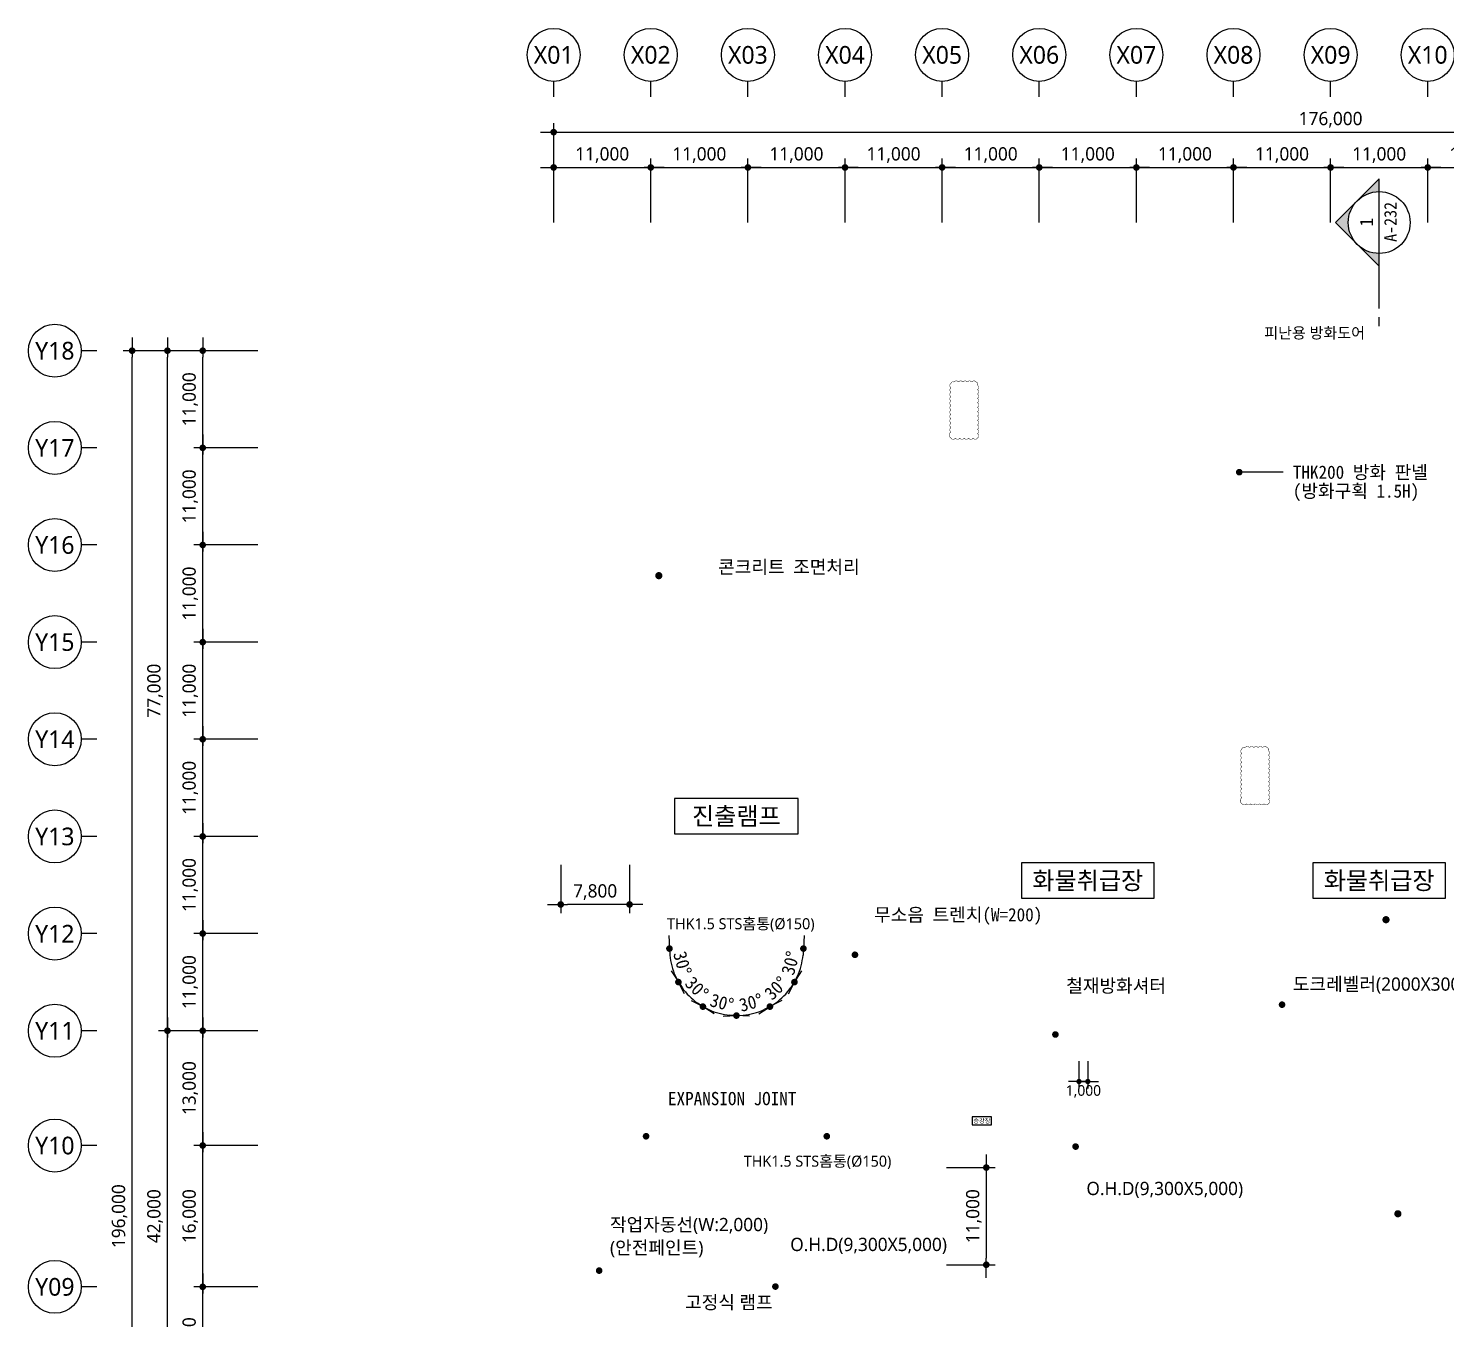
# Model space of a CAD drawing. Header units: millimetres. Extents: x 3546612 to 5615882, y 547008 to 3162891.
# Drawn here: x 3966612 to 4127141, y 2422788 to 2568891 of the extents above; entities that cross this region are included whole.
import ezdxf
from ezdxf.enums import TextEntityAlignment as Align

# ---------------------------------------------------------------- set-up
doc = ezdxf.new("R2010")
doc.units = ezdxf.units.MM
for name, color, linetype, lineweight in [('A-AXIS-BUBL', 7, 'Continuous', 25), ('A-DIMS', 7, 'Continuous', 25), ('A-MKXS-LEAD', 7, 'Continuous', 25), ('A-MKXS-MAK1', 3, 'Continuous', 25), ('A-MKXS-TEXT1', 3, 'Continuous', 25), ('A-MKXS-TEXT2', 7, 'Continuous', 25), ('A-XXXX-TXT2', 3, 'Continuous', 25), ('REV-202205', 20, 'Continuous', 25)]:
    doc.layers.add(name, color=color, linetype=linetype, lineweight=lineweight)
doc.styles.add('HY울릉도L', font='')
doc.styles.add('XR-평면도$0$맑은 고딕', font='malgun.ttf')
doc.styles.add('돋움', font='')
doc.styles.add('돋움체', font='')
doc.styles.add('맑은고딕', font='malgun.ttf')
doc.styles.get('HY울릉도L').set_extended_font_data('HYwulM')
doc.styles.get('돋움').set_extended_font_data('DotumChe')
doc.styles.get('돋움체').set_extended_font_data('DotumChe')
doc.dimstyles.new('CDIM', dxfattribs={"dimtxt": 3, "dimasz": 1.5, "dimexe": 2, "dimexo": 1, "dimgap": 1, "dimtad": 1, "dimdec": 0, "dimrnd": 0.5, "dimzin": 0, "dimdsep": 32, "dimlunit": 6, "dimtxsty": 'HY울릉도L', "dimblk1": '_CIDOT', "dimblk2": '_CIDOT', "dimsah": 1, "dimcen": 5.5, "dimclrd": 2, "dimclre": 2, "dimclrt": 7, "dimadec": 0, "dimazin": 0, "dimtfac": 1, "dimtdec": 0, "dimtix": 1, "dimtmove": 2, "dimatfit": 1, "dimldrblk": '_CIDOT', "dimfxl": 1, "dimtolj": 1, "dimtzin": 0, "dimlwd": -1, "dimarcsym": 0})

# ---------------------------------------------------------------- blocks, each defined once
blk = doc.blocks.new('글_진출램프')
at = {"layer": 'A-XXXX-TXT2', "color": 0}
blk.add_lwpolyline([(-7000, -1997), (7000, -1997), (7000, 2003), (-7000, 2003)], close=True, dxfattribs=at)
at = {"layer": 'A-XXXX-TXT2', "style": '맑은고딕'}
blk.add_text('진출램프', height=2000, dxfattribs=at).set_placement((0, 3), align=Align.MIDDLE_CENTER)
blk = doc.blocks.new('_CIDOT')
at = {"color": 0, "linetype": 'ByBlock'}
blk.add_line((2, 0), (-1, 0), dxfattribs=at)
at = {"color": 0, "linetype": 'ByBlock', "const_width": 0.5}
blk.add_lwpolyline([(-0.25, 0, 1), (0.25, 0, 1)], format="xyb", close=True, dxfattribs=at)
blk = doc.blocks.new('*D249')
at = {"layer": 'A-DIMS', "lineweight": -2, "transparency": 16777216}
for p, q in [((4026912, 2474191), (4026912, 2468691)), ((4034712, 2474191), (4034712, 2468691))]:
    blk.add_line(p, q, dxfattribs=at)
at = {"layer": 'A-DIMS', "transparency": 16777216}
blk.add_line((4033962, 2469691), (4027662, 2469691), dxfattribs=at)
at = {"layer": 'A-DIMS', "transparency": 16777216, "xscale": 750, "yscale": 750, "zscale": 750}
for p, rotation in [((4026912, 2469691), 179.9999710073349), ((4034712, 2469691), 359.9999710073349)]:
    blk.add_blockref('_CIDOT', p, dxfattribs=dict(at, rotation=rotation))
at = {"layer": 'A-DIMS', "color": 3, "transparency": 16777216, "insert": (4030812, 2471092), "char_height": 1500, "attachment_point": 5, "rotation": 359.99997, "style": '맑은고딕'}
blk.add_mtext('\\A1;7,800', dxfattribs=at)
blk = doc.blocks.new('*D251')
at = {"layer": 'A-DIMS', "lineweight": -2, "transparency": 16777216}
for p, q in [((4085612, 2451940), (4085612, 2448840)), ((4086612, 2451940), (4086612, 2448840))]:
    blk.add_line(p, q, dxfattribs=at)
at = {"layer": 'A-DIMS', "transparency": 16777216}
for p, q in [((4085012, 2449640), (4084412, 2449640)), ((4086612, 2449640), (4085612, 2449640)), ((4087212, 2449640), (4087812, 2449640))]:
    blk.add_line(p, q, dxfattribs=at)
at = {"layer": 'A-DIMS', "transparency": 16777216, "xscale": 600, "yscale": 600, "zscale": 600}
blk.add_blockref('_CIDOT', (4085612, 2449640), dxfattribs=at)
at = {"layer": 'A-DIMS', "transparency": 16777216, "xscale": 600, "yscale": 600, "zscale": 600, "rotation": 180}
blk.add_blockref('_CIDOT', (4086612, 2449640), dxfattribs=at)
at = {"layer": 'A-DIMS', "color": 3, "transparency": 16777216, "insert": (4086112, 2448516), "char_height": 1200, "attachment_point": 5, "style": '맑은고딕'}
blk.add_mtext('\\A1;1,000', dxfattribs=at)
blk = doc.blocks.new('*D254')
at = {"layer": 'A-DIMS', "transparency": 16777216}
blk.add_arc((4046812, 2464691), 7587, 305.666, 324.334, dxfattribs=at)
at = {"layer": 'A-DIMS', "transparency": 16777216, "xscale": 750, "yscale": 750, "zscale": 750}
for p, rotation in [((4053383, 2460898), 57.16699755167527), ((4050605, 2458120), 212.8330024483249)]:
    blk.add_blockref('_CIDOT', p, dxfattribs=dict(at, rotation=rotation))
at = {"layer": 'A-DIMS', "color": 3, "transparency": 16777216, "insert": (4051292, 2460211), "char_height": 1500, "attachment_point": 5, "rotation": 45, "style": '돋움'}
blk.add_mtext('\\A1;30°', dxfattribs=at)
blk = doc.blocks.new('*D255')
at = {"layer": 'A-DIMS', "transparency": 16777216}
blk.add_arc((4046812, 2464691), 7587, 335.666, 354.334, dxfattribs=at)
at = {"layer": 'A-DIMS', "transparency": 16777216, "xscale": 750, "yscale": 750, "zscale": 750}
for p, rotation in [((4054399, 2464691), 87.16699788413497), ((4053383, 2460898), 242.8330021158661)]:
    blk.add_blockref('_CIDOT', p, dxfattribs=dict(at, rotation=rotation))
at = {"layer": 'A-DIMS', "color": 3, "transparency": 16777216, "insert": (4052932, 2463051), "char_height": 1500, "attachment_point": 5, "rotation": 75, "style": '돋움'}
blk.add_mtext('\\A1;30°', dxfattribs=at)
blk = doc.blocks.new('*D256')
at = {"layer": 'A-DIMS', "transparency": 16777216}
blk.add_arc((4046812, 2464691), 7587, 275.666, 294.334, dxfattribs=at)
at = {"layer": 'A-DIMS', "transparency": 16777216, "xscale": 750, "yscale": 750, "zscale": 750}
for p, rotation in [((4050605, 2458120), 27.16699755167522), ((4046812, 2457104), 182.8330024483249)]:
    blk.add_blockref('_CIDOT', p, dxfattribs=dict(at, rotation=rotation))
at = {"layer": 'A-DIMS', "color": 3, "transparency": 16777216, "insert": (4048452, 2458571), "char_height": 1500, "attachment_point": 5, "rotation": 15, "style": '돋움'}
blk.add_mtext('\\A1;30°', dxfattribs=at)
blk = doc.blocks.new('*D257')
at = {"layer": 'A-DIMS', "transparency": 16777216}
blk.add_arc((4046812, 2464691), 7587, 215.666, 234.334, dxfattribs=at)
at = {"layer": 'A-DIMS', "transparency": 16777216, "xscale": 750, "yscale": 750, "zscale": 750}
for p, rotation in [((4040241, 2460898), 122.8330024483245), ((4043018, 2458120), 327.1669975516754)]:
    blk.add_blockref('_CIDOT', p, dxfattribs=dict(at, rotation=rotation))
at = {"layer": 'A-DIMS', "color": 3, "transparency": 16777216, "insert": (4042331, 2460211), "char_height": 1500, "attachment_point": 5, "rotation": 315, "style": '돋움'}
blk.add_mtext('\\A1;30°', dxfattribs=at)
blk = doc.blocks.new('*D258')
at = {"layer": 'A-DIMS', "transparency": 16777216}
blk.add_arc((4046812, 2464691), 7587, 185.666, 204.334, dxfattribs=at)
at = {"layer": 'A-DIMS', "transparency": 16777216, "xscale": 750, "yscale": 750, "zscale": 750}
for p, rotation in [((4039225, 2464691), 92.8330021158649), ((4040241, 2460898), 297.1669978841339)]:
    blk.add_blockref('_CIDOT', p, dxfattribs=dict(at, rotation=rotation))
at = {"layer": 'A-DIMS', "color": 3, "transparency": 16777216, "insert": (4040691, 2463051), "char_height": 1500, "attachment_point": 5, "rotation": 285, "style": '돋움'}
blk.add_mtext('\\A1;30°', dxfattribs=at)
blk = doc.blocks.new('*D259')
at = {"layer": 'A-DIMS', "transparency": 16777216}
blk.add_arc((4046812, 2464691), 7587, 245.666, 264.334, dxfattribs=at)
at = {"layer": 'A-DIMS', "transparency": 16777216, "xscale": 750, "yscale": 750, "zscale": 750}
for p, rotation in [((4043018, 2458120), 152.8330024483258), ((4046812, 2457104), 357.1669975516753)]:
    blk.add_blockref('_CIDOT', p, dxfattribs=dict(at, rotation=rotation))
at = {"layer": 'A-DIMS', "color": 3, "transparency": 16777216, "insert": (4045172, 2458571), "char_height": 1500, "attachment_point": 5, "rotation": 345, "style": '돋움'}
blk.add_mtext('\\A1;30°', dxfattribs=at)
blk = doc.blocks.new('*D15')
at = {"layer": 'A-DIMS', "lineweight": -2, "transparency": 16777216}
for p, q in [((93193, 135121), (85943, 135121)), ((93193, 122121), (85943, 122121))]:
    blk.add_line(p, q, dxfattribs=at)
at = {"layer": 'A-DIMS', "transparency": 16777216}
blk.add_line((86943, 122871), (86943, 134371), dxfattribs=at)
at = {"layer": 'A-DIMS', "transparency": 16777216, "xscale": 750, "yscale": 750, "zscale": 750}
for p, rotation in [((86943, 135121), 90), ((86943, 122121), 270)]:
    blk.add_blockref('_CIDOT', p, dxfattribs=dict(at, rotation=rotation))
at = {"layer": 'A-DIMS', "color": 3, "transparency": 16777216, "insert": (85538, 128621), "char_height": 1500, "attachment_point": 5, "rotation": 90, "style": '맑은고딕'}
blk.add_mtext('\\A1;13,000', dxfattribs=at)
blk = doc.blocks.new('*D16')
at = {"layer": 'A-DIMS', "lineweight": -2, "transparency": 16777216}
for p, q in [((93193, 151121), (85943, 151121)), ((93193, 135121), (85943, 135121))]:
    blk.add_line(p, q, dxfattribs=at)
at = {"layer": 'A-DIMS', "transparency": 16777216}
blk.add_line((86943, 135871), (86943, 150371), dxfattribs=at)
at = {"layer": 'A-DIMS', "transparency": 16777216, "xscale": 750, "yscale": 750, "zscale": 750}
for p, rotation in [((86943, 151121), 90), ((86943, 135121), 270)]:
    blk.add_blockref('_CIDOT', p, dxfattribs=dict(at, rotation=rotation))
at = {"layer": 'A-DIMS', "color": 3, "transparency": 16777216, "insert": (85538, 143121), "char_height": 1500, "attachment_point": 5, "rotation": 90, "style": '맑은고딕'}
blk.add_mtext('\\A1;16,000', dxfattribs=at)
blk = doc.blocks.new('*D17')
at = {"layer": 'A-DIMS', "lineweight": -2, "transparency": 16777216}
for p, q in [((93193, 164121), (85943, 164121)), ((93193, 151121), (85943, 151121))]:
    blk.add_line(p, q, dxfattribs=at)
at = {"layer": 'A-DIMS', "transparency": 16777216}
blk.add_line((86943, 151871), (86943, 163371), dxfattribs=at)
at = {"layer": 'A-DIMS', "transparency": 16777216, "xscale": 750, "yscale": 750, "zscale": 750}
for p, rotation in [((86943, 164121), 90), ((86943, 151121), 270)]:
    blk.add_blockref('_CIDOT', p, dxfattribs=dict(at, rotation=rotation))
at = {"layer": 'A-DIMS', "color": 3, "transparency": 16777216, "insert": (85538, 157621), "char_height": 1500, "attachment_point": 5, "rotation": 90, "style": '맑은고딕'}
blk.add_mtext('\\A1;13,000', dxfattribs=at)
blk = doc.blocks.new('*D18')
at = {"layer": 'A-DIMS', "lineweight": -2, "transparency": 16777216}
for p, q in [((93193, 175121), (85943, 175121)), ((93193, 164121), (85943, 164121))]:
    blk.add_line(p, q, dxfattribs=at)
at = {"layer": 'A-DIMS', "transparency": 16777216}
blk.add_line((86943, 164871), (86943, 174371), dxfattribs=at)
at = {"layer": 'A-DIMS', "transparency": 16777216, "xscale": 750, "yscale": 750, "zscale": 750}
for p, rotation in [((86943, 175121), 90), ((86943, 164121), 270)]:
    blk.add_blockref('_CIDOT', p, dxfattribs=dict(at, rotation=rotation))
at = {"layer": 'A-DIMS', "color": 3, "transparency": 16777216, "insert": (85538, 169621), "char_height": 1500, "attachment_point": 5, "rotation": 90, "style": '맑은고딕'}
blk.add_mtext('\\A1;11,000', dxfattribs=at)
blk = doc.blocks.new('*D19')
at = {"layer": 'A-DIMS', "lineweight": -2, "transparency": 16777216}
for p, q in [((93193, 186121), (85943, 186121)), ((93193, 175121), (85943, 175121))]:
    blk.add_line(p, q, dxfattribs=at)
at = {"layer": 'A-DIMS', "transparency": 16777216}
blk.add_line((86943, 175871), (86943, 185371), dxfattribs=at)
at = {"layer": 'A-DIMS', "transparency": 16777216, "xscale": 750, "yscale": 750, "zscale": 750}
for p, rotation in [((86943, 186121), 90), ((86943, 175121), 270)]:
    blk.add_blockref('_CIDOT', p, dxfattribs=dict(at, rotation=rotation))
at = {"layer": 'A-DIMS', "color": 3, "transparency": 16777216, "insert": (85538, 180621), "char_height": 1500, "attachment_point": 5, "rotation": 90, "style": '맑은고딕'}
blk.add_mtext('\\A1;11,000', dxfattribs=at)
blk = doc.blocks.new('*D20')
at = {"layer": 'A-DIMS', "lineweight": -2, "transparency": 16777216}
for p, q in [((93193, 197121), (85943, 197121)), ((93193, 186121), (85943, 186121))]:
    blk.add_line(p, q, dxfattribs=at)
at = {"layer": 'A-DIMS', "transparency": 16777216}
blk.add_line((86943, 186871), (86943, 196371), dxfattribs=at)
at = {"layer": 'A-DIMS', "transparency": 16777216, "xscale": 750, "yscale": 750, "zscale": 750}
for p, rotation in [((86943, 197121), 90), ((86943, 186121), 270)]:
    blk.add_blockref('_CIDOT', p, dxfattribs=dict(at, rotation=rotation))
at = {"layer": 'A-DIMS', "color": 3, "transparency": 16777216, "insert": (85538, 191621), "char_height": 1500, "attachment_point": 5, "rotation": 90, "style": '맑은고딕'}
blk.add_mtext('\\A1;11,000', dxfattribs=at)
blk = doc.blocks.new('*D21')
at = {"layer": 'A-DIMS', "lineweight": -2, "transparency": 16777216}
for p, q in [((93193, 208121), (85943, 208121)), ((93193, 197121), (85943, 197121))]:
    blk.add_line(p, q, dxfattribs=at)
at = {"layer": 'A-DIMS', "transparency": 16777216}
blk.add_line((86943, 197871), (86943, 207371), dxfattribs=at)
at = {"layer": 'A-DIMS', "transparency": 16777216, "xscale": 750, "yscale": 750, "zscale": 750}
for p, rotation in [((86943, 208121), 90), ((86943, 197121), 270)]:
    blk.add_blockref('_CIDOT', p, dxfattribs=dict(at, rotation=rotation))
at = {"layer": 'A-DIMS', "color": 3, "transparency": 16777216, "insert": (85538, 202621), "char_height": 1500, "attachment_point": 5, "rotation": 90, "style": '맑은고딕'}
blk.add_mtext('\\A1;11,000', dxfattribs=at)
blk = doc.blocks.new('*D22')
at = {"layer": 'A-DIMS', "lineweight": -2, "transparency": 16777216}
for p, q in [((93193, 219121), (85943, 219121)), ((93193, 208121), (85943, 208121))]:
    blk.add_line(p, q, dxfattribs=at)
at = {"layer": 'A-DIMS', "transparency": 16777216}
blk.add_line((86943, 208871), (86943, 218371), dxfattribs=at)
at = {"layer": 'A-DIMS', "transparency": 16777216, "xscale": 750, "yscale": 750, "zscale": 750}
for p, rotation in [((86943, 219121), 90), ((86943, 208121), 270)]:
    blk.add_blockref('_CIDOT', p, dxfattribs=dict(at, rotation=rotation))
at = {"layer": 'A-DIMS', "color": 3, "transparency": 16777216, "insert": (85538, 213621), "char_height": 1500, "attachment_point": 5, "rotation": 90, "style": '맑은고딕'}
blk.add_mtext('\\A1;11,000', dxfattribs=at)
blk = doc.blocks.new('*D23')
at = {"layer": 'A-DIMS', "lineweight": -2, "transparency": 16777216}
for p, q in [((93193, 230121), (85943, 230121)), ((93193, 219121), (85943, 219121))]:
    blk.add_line(p, q, dxfattribs=at)
at = {"layer": 'A-DIMS', "transparency": 16777216}
blk.add_line((86943, 219871), (86943, 229371), dxfattribs=at)
at = {"layer": 'A-DIMS', "transparency": 16777216, "xscale": 750, "yscale": 750, "zscale": 750}
for p, rotation in [((86943, 230121), 90), ((86943, 219121), 270)]:
    blk.add_blockref('_CIDOT', p, dxfattribs=dict(at, rotation=rotation))
at = {"layer": 'A-DIMS', "color": 3, "transparency": 16777216, "insert": (85538, 224621), "char_height": 1500, "attachment_point": 5, "rotation": 90, "style": '맑은고딕'}
blk.add_mtext('\\A1;11,000', dxfattribs=at)
blk = doc.blocks.new('*D24')
at = {"layer": 'A-DIMS', "lineweight": -2, "transparency": 16777216}
for p, q in [((93193, 241121), (85943, 241121)), ((93193, 230121), (85943, 230121))]:
    blk.add_line(p, q, dxfattribs=at)
at = {"layer": 'A-DIMS', "transparency": 16777216}
blk.add_line((86943, 230871), (86943, 240371), dxfattribs=at)
at = {"layer": 'A-DIMS', "transparency": 16777216, "xscale": 750, "yscale": 750, "zscale": 750}
for p, rotation in [((86943, 241121), 90), ((86943, 230121), 270)]:
    blk.add_blockref('_CIDOT', p, dxfattribs=dict(at, rotation=rotation))
at = {"layer": 'A-DIMS', "color": 3, "transparency": 16777216, "insert": (85538, 235621), "char_height": 1500, "attachment_point": 5, "rotation": 90, "style": '맑은고딕'}
blk.add_mtext('\\A1;11,000', dxfattribs=at)
blk = doc.blocks.new('*D26')
at = {"layer": 'A-DIMS', "lineweight": -2, "transparency": 16777216}
for p, q in [((93193, 241121), (77943, 241121)), ((93193, 45121), (77943, 45121))]:
    blk.add_line(p, q, dxfattribs=at)
at = {"layer": 'A-DIMS', "transparency": 16777216}
blk.add_line((78943, 45871), (78943, 240371), dxfattribs=at)
at = {"layer": 'A-DIMS', "transparency": 16777216, "xscale": 750, "yscale": 750, "zscale": 750}
for p, rotation in [((78943, 241121), 90), ((78943, 45121), 270)]:
    blk.add_blockref('_CIDOT', p, dxfattribs=dict(at, rotation=rotation))
at = {"layer": 'A-DIMS', "color": 3, "transparency": 16777216, "insert": (77538, 143121), "char_height": 1500, "attachment_point": 5, "rotation": 90, "style": '맑은고딕'}
blk.add_mtext('\\A1;196,000', dxfattribs=at)
blk = doc.blocks.new('*D28')
at = {"layer": 'A-DIMS', "lineweight": -2, "transparency": 16777216}
for p, q in [((93193, 164121), (81943, 164121)), ((93193, 122121), (81943, 122121))]:
    blk.add_line(p, q, dxfattribs=at)
at = {"layer": 'A-DIMS', "transparency": 16777216}
blk.add_line((82943, 122871), (82943, 163371), dxfattribs=at)
at = {"layer": 'A-DIMS', "transparency": 16777216, "xscale": 750, "yscale": 750, "zscale": 750}
for p, rotation in [((82943, 164121), 90), ((82943, 122121), 270)]:
    blk.add_blockref('_CIDOT', p, dxfattribs=dict(at, rotation=rotation))
at = {"layer": 'A-DIMS', "color": 3, "transparency": 16777216, "insert": (81542, 143121), "char_height": 1500, "attachment_point": 5, "rotation": 90, "style": '맑은고딕'}
blk.add_mtext('\\A1;42,000', dxfattribs=at)
blk = doc.blocks.new('*D29')
at = {"layer": 'A-DIMS', "lineweight": -2, "transparency": 16777216}
for p, q in [((93193, 241121), (81943, 241121)), ((93193, 164121), (81943, 164121))]:
    blk.add_line(p, q, dxfattribs=at)
at = {"layer": 'A-DIMS', "transparency": 16777216}
blk.add_line((82943, 164871), (82943, 240371), dxfattribs=at)
at = {"layer": 'A-DIMS', "transparency": 16777216, "xscale": 750, "yscale": 750, "zscale": 750}
for p, rotation in [((82943, 241121), 90), ((82943, 164121), 270)]:
    blk.add_blockref('_CIDOT', p, dxfattribs=dict(at, rotation=rotation))
at = {"layer": 'A-DIMS', "color": 3, "transparency": 16777216, "insert": (81542, 202621), "char_height": 1500, "attachment_point": 5, "rotation": 90, "style": '맑은고딕'}
blk.add_mtext('\\A1;77,000', dxfattribs=at)
blk = doc.blocks.new('*D30')
at = {"layer": 'A-DIMS', "lineweight": -2, "transparency": 16777216}
for p, q in [((148693, 255621), (148693, 262871)), ((159693, 255621), (159693, 262871))]:
    blk.add_line(p, q, dxfattribs=at)
at = {"layer": 'A-DIMS', "transparency": 16777216}
blk.add_line((149443, 261871), (158943, 261871), dxfattribs=at)
at = {"layer": 'A-DIMS', "transparency": 16777216, "xscale": 750, "yscale": 750, "zscale": 750, "rotation": 180}
blk.add_blockref('_CIDOT', (148693, 261871), dxfattribs=at)
at = {"layer": 'A-DIMS', "transparency": 16777216, "xscale": 750, "yscale": 750, "zscale": 750}
blk.add_blockref('_CIDOT', (159693, 261871), dxfattribs=at)
at = {"layer": 'A-DIMS', "color": 3, "transparency": 16777216, "insert": (154193, 263275), "char_height": 1500, "attachment_point": 5, "style": '맑은고딕'}
blk.add_mtext('\\A1;11,000', dxfattribs=at)
blk = doc.blocks.new('*D31')
at = {"layer": 'A-DIMS', "lineweight": -2, "transparency": 16777216}
for p, q in [((159693, 255621), (159693, 262871)), ((170693, 255621), (170693, 262871))]:
    blk.add_line(p, q, dxfattribs=at)
at = {"layer": 'A-DIMS', "transparency": 16777216}
blk.add_line((160443, 261871), (169943, 261871), dxfattribs=at)
at = {"layer": 'A-DIMS', "transparency": 16777216, "xscale": 750, "yscale": 750, "zscale": 750, "rotation": 180}
blk.add_blockref('_CIDOT', (159693, 261871), dxfattribs=at)
at = {"layer": 'A-DIMS', "transparency": 16777216, "xscale": 750, "yscale": 750, "zscale": 750}
blk.add_blockref('_CIDOT', (170693, 261871), dxfattribs=at)
at = {"layer": 'A-DIMS', "color": 3, "transparency": 16777216, "insert": (165193, 263275), "char_height": 1500, "attachment_point": 5, "style": '맑은고딕'}
blk.add_mtext('\\A1;11,000', dxfattribs=at)
blk = doc.blocks.new('*D32')
at = {"layer": 'A-DIMS', "lineweight": -2, "transparency": 16777216}
for p, q in [((170693, 255621), (170693, 262871)), ((181693, 255621), (181693, 262871))]:
    blk.add_line(p, q, dxfattribs=at)
at = {"layer": 'A-DIMS', "transparency": 16777216}
blk.add_line((171443, 261871), (180943, 261871), dxfattribs=at)
at = {"layer": 'A-DIMS', "transparency": 16777216, "xscale": 750, "yscale": 750, "zscale": 750, "rotation": 180}
blk.add_blockref('_CIDOT', (170693, 261871), dxfattribs=at)
at = {"layer": 'A-DIMS', "transparency": 16777216, "xscale": 750, "yscale": 750, "zscale": 750}
blk.add_blockref('_CIDOT', (181693, 261871), dxfattribs=at)
at = {"layer": 'A-DIMS', "color": 3, "transparency": 16777216, "insert": (176193, 263275), "char_height": 1500, "attachment_point": 5, "style": '맑은고딕'}
blk.add_mtext('\\A1;11,000', dxfattribs=at)
blk = doc.blocks.new('*D33')
at = {"layer": 'A-DIMS', "lineweight": -2, "transparency": 16777216}
for p, q in [((181693, 255621), (181693, 262871)), ((192693, 255621), (192693, 262871))]:
    blk.add_line(p, q, dxfattribs=at)
at = {"layer": 'A-DIMS', "transparency": 16777216}
blk.add_line((182443, 261871), (191943, 261871), dxfattribs=at)
at = {"layer": 'A-DIMS', "transparency": 16777216, "xscale": 750, "yscale": 750, "zscale": 750, "rotation": 180}
blk.add_blockref('_CIDOT', (181693, 261871), dxfattribs=at)
at = {"layer": 'A-DIMS', "transparency": 16777216, "xscale": 750, "yscale": 750, "zscale": 750}
blk.add_blockref('_CIDOT', (192693, 261871), dxfattribs=at)
at = {"layer": 'A-DIMS', "color": 3, "transparency": 16777216, "insert": (187193, 263275), "char_height": 1500, "attachment_point": 5, "style": '맑은고딕'}
blk.add_mtext('\\A1;11,000', dxfattribs=at)
blk = doc.blocks.new('*D34')
at = {"layer": 'A-DIMS', "lineweight": -2, "transparency": 16777216}
for p, q in [((192693, 255621), (192693, 262871)), ((203693, 255621), (203693, 262871))]:
    blk.add_line(p, q, dxfattribs=at)
at = {"layer": 'A-DIMS', "transparency": 16777216}
blk.add_line((193443, 261871), (202943, 261871), dxfattribs=at)
at = {"layer": 'A-DIMS', "transparency": 16777216, "xscale": 750, "yscale": 750, "zscale": 750, "rotation": 180}
blk.add_blockref('_CIDOT', (192693, 261871), dxfattribs=at)
at = {"layer": 'A-DIMS', "transparency": 16777216, "xscale": 750, "yscale": 750, "zscale": 750}
blk.add_blockref('_CIDOT', (203693, 261871), dxfattribs=at)
at = {"layer": 'A-DIMS', "color": 3, "transparency": 16777216, "insert": (198193, 263275), "char_height": 1500, "attachment_point": 5, "style": '맑은고딕'}
blk.add_mtext('\\A1;11,000', dxfattribs=at)
blk = doc.blocks.new('*D35')
at = {"layer": 'A-DIMS', "lineweight": -2, "transparency": 16777216}
for p, q in [((203693, 255621), (203693, 262871)), ((214693, 255621), (214693, 262871))]:
    blk.add_line(p, q, dxfattribs=at)
at = {"layer": 'A-DIMS', "transparency": 16777216}
blk.add_line((204443, 261871), (213943, 261871), dxfattribs=at)
at = {"layer": 'A-DIMS', "transparency": 16777216, "xscale": 750, "yscale": 750, "zscale": 750, "rotation": 180}
blk.add_blockref('_CIDOT', (203693, 261871), dxfattribs=at)
at = {"layer": 'A-DIMS', "transparency": 16777216, "xscale": 750, "yscale": 750, "zscale": 750}
blk.add_blockref('_CIDOT', (214693, 261871), dxfattribs=at)
at = {"layer": 'A-DIMS', "color": 3, "transparency": 16777216, "insert": (209193, 263275), "char_height": 1500, "attachment_point": 5, "style": '맑은고딕'}
blk.add_mtext('\\A1;11,000', dxfattribs=at)
blk = doc.blocks.new('*D36')
at = {"layer": 'A-DIMS', "lineweight": -2, "transparency": 16777216}
for p, q in [((214693, 255621), (214693, 262871)), ((225693, 255621), (225693, 262871))]:
    blk.add_line(p, q, dxfattribs=at)
at = {"layer": 'A-DIMS', "transparency": 16777216}
blk.add_line((215443, 261871), (224943, 261871), dxfattribs=at)
at = {"layer": 'A-DIMS', "transparency": 16777216, "xscale": 750, "yscale": 750, "zscale": 750, "rotation": 180}
blk.add_blockref('_CIDOT', (214693, 261871), dxfattribs=at)
at = {"layer": 'A-DIMS', "transparency": 16777216, "xscale": 750, "yscale": 750, "zscale": 750}
blk.add_blockref('_CIDOT', (225693, 261871), dxfattribs=at)
at = {"layer": 'A-DIMS', "color": 3, "transparency": 16777216, "insert": (220193, 263275), "char_height": 1500, "attachment_point": 5, "style": '맑은고딕'}
blk.add_mtext('\\A1;11,000', dxfattribs=at)
blk = doc.blocks.new('*D37')
at = {"layer": 'A-DIMS', "lineweight": -2, "transparency": 16777216}
for p, q in [((225693, 255621), (225693, 262871)), ((236693, 255621), (236693, 262871))]:
    blk.add_line(p, q, dxfattribs=at)
at = {"layer": 'A-DIMS', "transparency": 16777216}
blk.add_line((226443, 261871), (235943, 261871), dxfattribs=at)
at = {"layer": 'A-DIMS', "transparency": 16777216, "xscale": 750, "yscale": 750, "zscale": 750, "rotation": 180}
blk.add_blockref('_CIDOT', (225693, 261871), dxfattribs=at)
at = {"layer": 'A-DIMS', "transparency": 16777216, "xscale": 750, "yscale": 750, "zscale": 750}
blk.add_blockref('_CIDOT', (236693, 261871), dxfattribs=at)
at = {"layer": 'A-DIMS', "color": 3, "transparency": 16777216, "insert": (231193, 263275), "char_height": 1500, "attachment_point": 5, "style": '맑은고딕'}
blk.add_mtext('\\A1;11,000', dxfattribs=at)
blk = doc.blocks.new('*D43')
at = {"layer": 'A-DIMS', "lineweight": -2, "transparency": 16777216}
for p, q in [((126693, 255621), (126693, 266871)), ((302693, 255621), (302693, 266871))]:
    blk.add_line(p, q, dxfattribs=at)
at = {"layer": 'A-DIMS', "transparency": 16777216}
blk.add_line((127443, 265871), (301943, 265871), dxfattribs=at)
at = {"layer": 'A-DIMS', "transparency": 16777216, "xscale": 750, "yscale": 750, "zscale": 750, "rotation": 180}
blk.add_blockref('_CIDOT', (126693, 265871), dxfattribs=at)
at = {"layer": 'A-DIMS', "transparency": 16777216, "xscale": 750, "yscale": 750, "zscale": 750}
blk.add_blockref('_CIDOT', (302693, 265871), dxfattribs=at)
at = {"layer": 'A-DIMS', "color": 3, "transparency": 16777216, "insert": (214693, 267275), "char_height": 1500, "attachment_point": 5, "style": '맑은고딕'}
blk.add_mtext('\\A1;176,000', dxfattribs=at)
blk = doc.blocks.new('*D45')
at = {"layer": 'A-DIMS', "lineweight": -2, "transparency": 16777216}
for p, q in [((126693, 255621), (126693, 262871)), ((137693, 255621), (137693, 262871))]:
    blk.add_line(p, q, dxfattribs=at)
at = {"layer": 'A-DIMS', "transparency": 16777216}
blk.add_line((127443, 261871), (136943, 261871), dxfattribs=at)
at = {"layer": 'A-DIMS', "transparency": 16777216, "xscale": 750, "yscale": 750, "zscale": 750, "rotation": 180}
blk.add_blockref('_CIDOT', (126693, 261871), dxfattribs=at)
at = {"layer": 'A-DIMS', "transparency": 16777216, "xscale": 750, "yscale": 750, "zscale": 750}
blk.add_blockref('_CIDOT', (137693, 261871), dxfattribs=at)
at = {"layer": 'A-DIMS', "color": 3, "transparency": 16777216, "insert": (132193, 263275), "char_height": 1500, "attachment_point": 5, "style": '맑은고딕'}
blk.add_mtext('\\A1;11,000', dxfattribs=at)
blk = doc.blocks.new('*D46')
at = {"layer": 'A-DIMS', "lineweight": -2, "transparency": 16777216}
for p, q in [((137693, 255621), (137693, 262871)), ((148693, 255621), (148693, 262871))]:
    blk.add_line(p, q, dxfattribs=at)
at = {"layer": 'A-DIMS', "transparency": 16777216}
blk.add_line((138443, 261871), (147943, 261871), dxfattribs=at)
at = {"layer": 'A-DIMS', "transparency": 16777216, "xscale": 750, "yscale": 750, "zscale": 750, "rotation": 180}
blk.add_blockref('_CIDOT', (137693, 261871), dxfattribs=at)
at = {"layer": 'A-DIMS', "transparency": 16777216, "xscale": 750, "yscale": 750, "zscale": 750}
blk.add_blockref('_CIDOT', (148693, 261871), dxfattribs=at)
at = {"layer": 'A-DIMS', "color": 3, "transparency": 16777216, "insert": (143193, 263275), "char_height": 1500, "attachment_point": 5, "style": '맑은고딕'}
blk.add_mtext('\\A1;11,000', dxfattribs=at)
blk = doc.blocks.new('A$C46A32BF9')
at = {"layer": 'A-MKXS-MAK1'}
h = blk.add_hatch(color=256, dxfattribs=at)
h.paths.add_polyline_path([(215243, 255634), (217718, 253159, -0.4142136), (217718, 258109)])
h.paths.add_polyline_path([(217718, 253159), (220193, 250684), (220193, 252134, -0.1989124)])
h.paths.add_polyline_path([(217718, 258109, -0.1989124), (220193, 259134), (220193, 260583)])
for p, q in [((220193, 260583), (215243, 255634)), ((220193, 245906), (220193, 260583)), ((220193, 250684), (215243, 255634)), ((220193, 243906), (220193, 244906))]:
    blk.add_line(p, q, dxfattribs=at)
blk.add_circle((220193, 255634), 3500, dxfattribs=at)
at = {"layer": 'A-MKXS-TEXT2', "style": '돋움체'}
for s, height, p in [('A-232', 1400, (221470, 255705)), ('1', 1500, (218750, 255676))]:
    blk.add_text(s, height=height, rotation=90, dxfattribs=at).set_placement(p, align=Align.MIDDLE)
blk = doc.blocks.new('*D241')
at = {"layer": 'A-DIMS', "lineweight": -2, "transparency": 16777216}
for p, q in [((4070612, 2439891), (4076112, 2439891)), ((4070612, 2428891), (4076112, 2428891))]:
    blk.add_line(p, q, dxfattribs=at)
at = {"layer": 'A-DIMS', "transparency": 16777216}
blk.add_line((4075112, 2439141), (4075112, 2429641), dxfattribs=at)
at = {"layer": 'A-DIMS', "transparency": 16777216, "xscale": 750, "yscale": 750, "zscale": 750}
for p, rotation in [((4075112, 2439891), 90), ((4075112, 2428891), 270)]:
    blk.add_blockref('_CIDOT', p, dxfattribs=dict(at, rotation=rotation))
at = {"layer": 'A-DIMS', "color": 3, "transparency": 16777216, "insert": (4073707, 2434391), "char_height": 1500, "attachment_point": 5, "rotation": 90, "style": '맑은고딕'}
blk.add_mtext('\\A1;11,000', dxfattribs=at)
blk = doc.blocks.new('글_승강장')
at = {"layer": 'A-XXXX-TXT2', "color": 0, "ltscale": 100}
blk.add_lwpolyline([(-1100, 450), (-1100, -450), (1100, -450), (1100, 450)], close=True, dxfattribs=at)
at = {"layer": 'A-XXXX-TXT2', "ltscale": 100, "style": 'XR-평면도$0$맑은 고딕'}
blk.add_text('승강장', height=500, dxfattribs=at).set_placement((0, 0), align=Align.MIDDLE_CENTER)
blk = doc.blocks.new('글_작업장')
at = {"layer": 'A-XXXX-TXT2', "color": 0}
blk.add_lwpolyline([(-7500, -2000), (7500, -2000), (7500, 2000), (-7500, 2000)], close=True, dxfattribs=at)
at = {"layer": 'A-XXXX-TXT2', "style": '맑은고딕'}
blk.add_text('화물취급장', height=2000, dxfattribs=at).set_placement((0, 0), align=Align.MIDDLE_CENTER)
blk = doc.blocks.new('DIM(210222)')
for p, q in [((126693, 269870.6), (126693, 271620.6)), ((137693, 269870.6), (137693, 271620.6)), ((148693, 269870.6), (148693, 271620.6)), ((159693, 269870.6), (159693, 271620.6)), ((170693, 269870.6), (170693, 271620.6)), ((181693, 269870.6), (181693, 271620.6)), ((192693, 269870.6), (192693, 271620.6)), ((203693, 269870.6), (203693, 271620.6)), ((214693, 269870.6), (214693, 271620.6)), ((225693, 269870.6), (225693, 271620.6)), ((74943, 241120.6), (73193, 241120.6)), ((74943, 230120.6), (73193, 230120.6)), ((74943, 219120.6), (73193, 219120.6)), ((74943, 208120.6), (73193, 208120.6)), ((74943, 197120.6), (73193, 197120.6)), ((74943, 186120.6), (73193, 186120.6)), ((74943, 175120.6), (73193, 175120.6)), ((74943, 164120.6), (73193, 164120.6)), ((74943, 151120.6), (73193, 151120.6)), ((74943, 135120.6), (73193, 135120.6))]:
    blk.add_line(p, q)
at = {"layer": 'A-AXIS-BUBL', "ltscale": 0.2}
for centre in [(126693, 274620.6), (137693, 274620.6), (148693, 274620.6), (159693, 274620.6), (170693, 274620.6), (181693, 274620.6), (192693, 274620.6), (203693, 274620.6), (214693, 274620.6), (225693, 274620.6), (70193, 241120.6), (70193, 230120.6), (70193, 219120.6), (70193, 208120.6), (70193, 197120.6), (70193, 186120.6), (70193, 175120.6), (70193, 164120.6), (70193, 151120.6), (70193, 135120.6)]:
    blk.add_circle(centre, 3000, dxfattribs=at)
at = {"layer": 'A-XXXX-TXT2', "ltscale": 0.2, "style": '맑은고딕'}
for s, p in [('X01', (126693, 274620.6)), ('X02', (137693, 274620.6)), ('X03', (148693, 274620.6)), ('X04', (159693, 274620.6)), ('X05', (170693, 274620.6)), ('X06', (181693, 274620.6)), ('X07', (192693, 274620.6)), ('X08', (203693, 274620.6)), ('X09', (214693, 274620.6)), ('X10', (225693, 274620.6)), ('Y18', (70193, 241120.6)), ('Y17', (70193, 230120.6)), ('Y16', (70193, 219120.6)), ('Y15', (70193, 208120.6)), ('Y14', (70193, 197120.6)), ('Y13', (70193, 186120.6)), ('Y12', (70193, 175120.6)), ('Y11', (70193, 164120.6)), ('Y10', (70193, 151120.6)), ('Y09', (70193, 135120.6))]:
    blk.add_text(s, height=2000, dxfattribs=at).set_placement(p, align=Align.MIDDLE)
at = {"layer": 'A-DIMS'}
for p1, p2, distance, picture, middle in [((126693, 255120.6), (302693, 255120.6), 10750, '*D43', (214693, 267275.5)), ((126693, 255120.6), (137693, 255120.6), 6750, '*D45', (132193, 263275.5)), ((137693, 255120.6), (148693, 255120.6), 6750, '*D46', (143193, 263275.5)), ((148693, 255120.6), (159693, 255120.6), 6750, '*D30', (154193, 263275.5)), ((159693, 255120.6), (170693, 255120.6), 6750, '*D31', (165193, 263275.5)), ((170693, 255120.6), (181693, 255120.6), 6750, '*D32', (176193, 263275.5)), ((181693, 255120.6), (192693, 255120.6), 6750, '*D33', (187193, 263275.5)), ((192693, 255120.6), (203693, 255120.6), 6750, '*D34', (198193, 263275.5)), ((203693, 255120.6), (214693, 255120.6), 6750, '*D35', (209193, 263275.5)), ((214693, 255120.6), (225693, 255120.6), 6750, '*D36', (220193, 263275.5)), ((225693, 255120.6), (236693, 255120.6), 6750, '*D37', (231193, 263275.5)), ((93693, 45120.6), (93693, 241120.6), 14750, '*D26', (77538.1, 143120.6)), ((93693, 164120.6), (93693, 241120.6), 10750, '*D29', (81542.2, 202620.6)), ((93693, 230120.6), (93693, 241120.6), 6750, '*D24', (85538.1, 235620.6)), ((93693, 219120.6), (93693, 230120.6), 6750, '*D23', (85538.1, 224620.6)), ((93693, 208120.6), (93693, 219120.6), 6750, '*D22', (85538.1, 213620.6)), ((93693, 197120.6), (93693, 208120.6), 6750, '*D21', (85538.1, 202620.6)), ((93693, 186120.6), (93693, 197120.6), 6750, '*D20', (85538.1, 191620.6)), ((93693, 175120.6), (93693, 186120.6), 6750, '*D19', (85538.1, 180620.6)), ((93693, 164120.6), (93693, 175120.6), 6750, '*D18', (85538.1, 169620.6)), ((93693, 122120.6), (93693, 164120.6), 10750, '*D28', (81542.2, 143120.6)), ((93693, 151120.6), (93693, 164120.6), 6750, '*D17', (85538.1, 157620.6)), ((93693, 135120.6), (93693, 151120.6), 6750, '*D16', (85538.1, 143120.6)), ((93693, 122120.6), (93693, 135120.6), 6750, '*D15', (85538.1, 128620.6))]:
    dim = blk.add_aligned_dim(p1=p1, p2=p2, distance=distance, dimstyle='CDIM', override={"dimscale": 500, "dimtxsty": '맑은고딕', "dimclrd": 256, "dimclre": 256, "dimclrt": 3}, dxfattribs=at)
    dim.commit()
    dim.dimension.update_dxf_attribs({"geometry": picture, "text_midpoint": middle})

msp = doc.modelspace()

# ---------------------------------------------------------------- linework, layer by layer
at = {"layer": 'A-MKXS-LEAD'}
msp.add_line((4108737.1, 2518635.4), (4103760.6, 2518635.4), dxfattribs=at)
for points, const_width in [([(4103573.1, 2518635.4, 1), (4103948.1, 2518635.4, 1)], 375), ([(4037813.6, 2506938.7, 1), (4038228.2, 2506897.3, 1)], 400), ([(4120177.7, 2467980.6, 1), (4120592.3, 2467939.2, 1)], 400), ([(4060047.8, 2463991.2, 1), (4060422.8, 2463991.2, 1)], 375), ([(4108424.3, 2458341.2, 1), (4108799.3, 2458341.2, 1)], 375), ([(4082756.5, 2454962.1, 1), (4083131.5, 2454962.1, 1)], 375), ([(4036766.1, 2443440.4, -1), (4036391.1, 2443440.4, -1)], 375), ([(4056857.6, 2443440.4, 1), (4057232.6, 2443440.4, 1)], 375), ([(4085040.9, 2442270.1, 1), (4085415.9, 2442270.1, 1)], 375), ([(4121524.3, 2434683.8, 1), (4121938.9, 2434642.3, 1)], 400), ([(4031077.5, 2428228.9, -1), (4031452.5, 2428228.9, -1)], 375), ([(4051038.5, 2426420.3, 1), (4051413.5, 2426420.3, 1)], 375)]:
    msp.add_lwpolyline(points, format="xyb", close=True, dxfattribs=dict(at, const_width=const_width))
at = {"layer": 'REV-202205', "const_width": 50}
for points in [[(4071111.8, 2522491.2, 0.52056705), (4071611.8, 2522491.2, 0.52056705), (4072111.8, 2522491.2, 0.52056705), (4072611.8, 2522491.2, 0.52056705), (4073111.8, 2522491.2, 0.52056705), (4073611.8, 2522491.2, 0.52056705), (4074111.8, 2522491.2, 0.52056705), (4074111.8, 2522991.2, 0.52056705), (4074111.8, 2523491.2, 0.52056705), (4074111.8, 2523991.2, 0.52056705), (4074111.8, 2524491.2, 0.52056705), (4074111.8, 2524991.2, 0.52056705), (4074111.8, 2525491.2, 0.52056705), (4074111.8, 2525991.2, 0.52056705), (4074111.8, 2526491.2, 0.52056705), (4074111.8, 2526991.2, 0.52056705), (4074111.8, 2527491.2, 0.52056705), (4074111.8, 2527991.2, 0.52056705), (4074111.8, 2528491.2, 0.52056705), (4073961.8, 2528841.2, 0.52056705), (4073461.8, 2528841.2, 0.52056705), (4072961.8, 2528841.2, 0.52056705), (4072461.8, 2528841.2, 0.52056705), (4071961.8, 2528841.2, 0.52056705), (4071461.8, 2528841.2, 0.52056705), (4071111.8, 2528691.2, 0.52056705), (4071111.8, 2528191.2, 0.52056705), (4071111.8, 2527691.2, 0.52056705), (4071111.8, 2527191.2, 0.52056705), (4071111.8, 2526691.2, 0.52056705), (4071111.8, 2526191.2, 0.52056705), (4071111.8, 2525691.2, 0.52056705), (4071111.8, 2525191.2, 0.52056705), (4071111.8, 2524691.2, 0.52056705), (4071111.8, 2524191.2, 0.52056705), (4071111.8, 2523691.2, 0.52056705), (4071111.8, 2523191.2, 0.52056705)], [(4104061.8, 2481091.2, 0.52056705), (4104561.8, 2481091.2, 0.52056705), (4105061.8, 2481091.2, 0.52056705), (4105561.8, 2481091.2, 0.52056705), (4106061.8, 2481091.2, 0.52056705), (4106561.8, 2481091.2, 0.52056705), (4107061.8, 2481091.2, 0.52056705), (4107061.8, 2481591.2, 0.52056705), (4107061.8, 2482091.2, 0.52056705), (4107061.8, 2482591.2, 0.52056705), (4107061.8, 2483091.2, 0.52056705), (4107061.8, 2483591.2, 0.52056705), (4107061.8, 2484091.2, 0.52056705), (4107061.8, 2484591.2, 0.52056705), (4107061.8, 2485091.2, 0.52056705), (4107061.8, 2485591.2, 0.52056705), (4107061.8, 2486091.2, 0.52056705), (4107061.8, 2486591.2, 0.52056705), (4107061.8, 2487091.2, 0.52056705), (4106911.8, 2487441.2, 0.52056705), (4106411.8, 2487441.2, 0.52056705), (4105911.8, 2487441.2, 0.52056705), (4105411.8, 2487441.2, 0.52056705), (4104911.8, 2487441.2, 0.52056705), (4104411.8, 2487441.2, 0.52056705), (4104061.8, 2487291.2, 0.52056705), (4104061.8, 2486791.2, 0.52056705), (4104061.8, 2486291.2, 0.52056705), (4104061.8, 2485791.2, 0.52056705), (4104061.8, 2485291.2, 0.52056705), (4104061.8, 2484791.2, 0.52056705), (4104061.8, 2484291.2, 0.52056705), (4104061.8, 2483791.2, 0.52056705), (4104061.8, 2483291.2, 0.52056705), (4104061.8, 2482791.2, 0.52056705), (4104061.8, 2482291.2, 0.52056705), (4104061.8, 2481791.2, 0.52056705)]]:
    msp.add_lwpolyline(points, format="xyb", close=True, dxfattribs=at)

# ---------------------------------------------------------------- block references
for name, p in [('DIM(210222)', (3899418.8, 2291270.6)), ('A$C46A32BF9', (3899418.8, 2291270.6)), ('글_진출램프', (4046811.8, 2479691.2)), ('글_작업장', (4086611.8, 2472391.2)), ('글_작업장', (4119611.8, 2472391.2)), ('글_승강장', (4074611.4, 2445181))]:
    msp.add_blockref(name, p)

# ---------------------------------------------------------------- texts
at = {"layer": 'A-MKXS-TEXT1'}
for s, height, style, p in [('피난용 방화도어', 1250, '맑은고딕', (4106601.3, 2534407)), ('THK200 방화 판넬', 1500, '돋움체', (4109834.2, 2518635.4)), ('(방화구획 1.5H)', 1500, '돋움체', (4109834.2, 2516501.9)), ('콘크리트 조면처리', 1500, '돋움체', (4044742.5, 2507905.8)), ('무소음 트렌치(W=200)', 1500, '돋움체', (4062408.1, 2468528.8)), ('THK1.5 STS홈통(Ø150)', 1250, '맑은고딕', (4038950.3, 2467506.4)), ('철재방화셔터', 1500, '맑은고딕', (4084169, 2460477.6)), ('도크레벨러(2000X3000)', 1500, '맑은고딕', (4109836.8, 2460672.4)), ('EXPANSION JOINT', 1500, '돋움체', (4039059.9, 2447706.1)), ('THK1.5 STS홈통(Ø150)', 1250, '맑은고딕', (4047645.5, 2440621)), ('O.H.D(9,300X5,000)', 1500, '맑은고딕', (4086453.4, 2437529)), ('작업자동선(W:2,000)', 1500, '맑은고딕', (4032490, 2433444.1)), ('(안전페인트)', 1500, '맑은고딕', (4032490, 2430830.9)), ('O.H.D(9,300X5,000)', 1500, '맑은고딕', (4052907.8, 2431191.8)), ('고정식 램프', 1500, '맑은고딕', (4040995.6, 2424636.7))]:
    msp.add_text(s, height=height, dxfattribs=dict(at, style=style)).set_placement(p, align=Align.MIDDLE_LEFT)

# ---------------------------------------------------------------- dimensions: what is measured, and where the dimension line sits
at = {"layer": 'A-DIMS'}
for p1, p2, picture, middle in [((4034711.8, 2474691.2), (4026911.8, 2474691.2), '*D249', (4030811.8, 2471092)), ((4070111.8, 2439891.2), (4070111.8, 2428891.2), '*D241', (4073706.9, 2434391.2))]:
    dim = msp.add_aligned_dim(p1=p1, p2=p2, distance=5000, dimstyle='CDIM', override={"dimscale": 500, "dimtxsty": '맑은고딕', "dimclrd": 256, "dimclre": 256, "dimclrt": 3}, dxfattribs=at)
    dim.commit()
    dim.dimension.update_dxf_attribs({"geometry": picture, "text_midpoint": middle})
for base, line1, line2, picture, middle in [((4053941.5, 2462096.2), ((4021111.8, 2464691.2), (4072511.8, 2464691.2)), ((4046811.8, 2464691.2), (4069068.6, 2451841.2)), '*D255', (4052932.1, 2463051.3)), ((4039339.8, 2463373.7), ((4072511.8, 2464691.2), (4021111.8, 2464691.2)), ((4046811.8, 2464691.2), (4024554.9, 2451841.2)), '*D258', (4040691.4, 2463051.3)), ((4040999.6, 2459814.2), ((4046811.8, 2464691.2), (4024554.9, 2451841.2)), ((4046811.8, 2464691.2), (4033961.8, 2442434.4)), '*D257', (4042331.4, 2460210.8)), ((4044216.8, 2457561.6), ((4046811.8, 2464691.2), (4033961.8, 2442434.4)), ((4046811.8, 2464691.2), (4046811.8, 2438991.2)), '*D259', (4045171.8, 2458570.9)), ((4048129.3, 2457219.3), ((4046811.8, 2464691.2), (4059661.8, 2442434.4)), ((4046811.8, 2464691.2), (4046811.8, 2438991.2)), '*D256', (4048451.7, 2458570.9)), ((4051688.8, 2458879.1), ((4046811.8, 2464691.2), (4069068.6, 2451841.2)), ((4046811.8, 2464691.2), (4059661.8, 2442434.4)), '*D254', (4051292.2, 2460210.8))]:
    dim = msp.add_angular_dim_2l(base=base, line1=line1, line2=line2, dimstyle='CDIM', override={"dimscale": 500, "dimtxsty": '돋움', "dimclrd": 256, "dimclre": 256, "dimclrt": 3}, dxfattribs=at)
    dim.commit()
    dim.dimension.update_dxf_attribs({"geometry": picture, "text_midpoint": middle})
dim = msp.add_linear_dim(base=(4085611.8, 2449640.3), p1=(4086611.8, 2452340.1), p2=(4085611.8, 2452340.1), angle=180, dimstyle='CDIM', override={"dimscale": 400, "dimtad": 4, "dimtxsty": '맑은고딕', "dimclrd": 256, "dimclre": 256, "dimclrt": 3}, dxfattribs=at)
dim.commit()
dim.dimension.update_dxf_attribs({"geometry": '*D251', "text_midpoint": (4086111.8, 2448516.4)})

doc.saveas('drawing.dxf')
